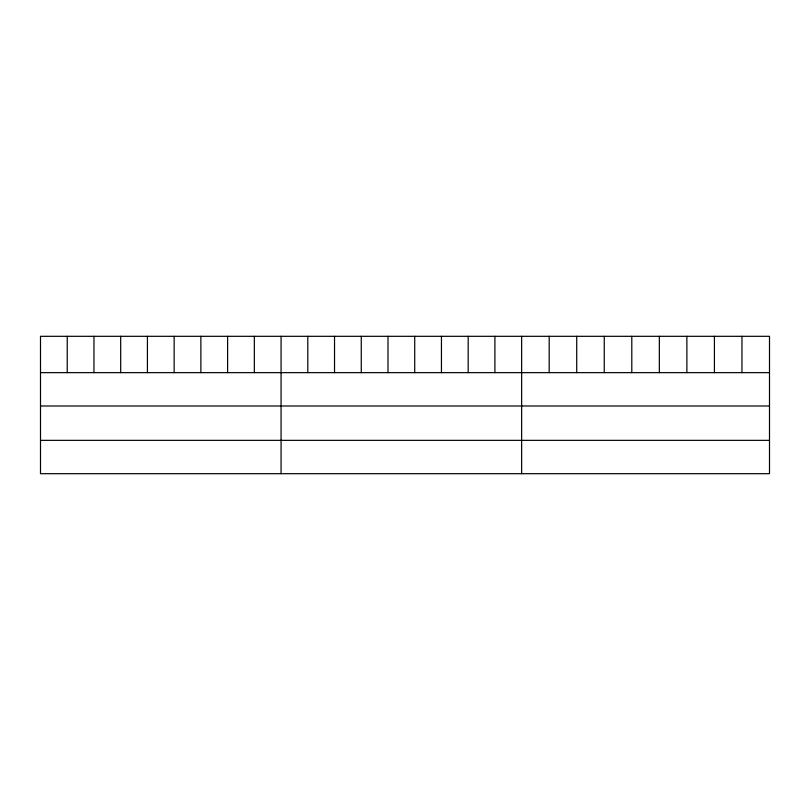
<?xml version="1.0" encoding="UTF-8"?>
<svg xmlns="http://www.w3.org/2000/svg" width="810" height="810" viewBox="0 0 810 810"><rect width="100%" height="100%" fill="white"/><g stroke="black" fill="none" stroke-linecap="round" stroke-linejoin="round"><path stroke-width="1.21" d="M769.5 372.651L769.5 473.688L40.5 473.688L40.5 336.312L769.5 336.312L769.5 372.651L40.5 372.651M40.5 405.992L769.5 405.992M40.5 440.346L769.5 440.346M741.96 336.312L741.96 372.651M714.42 336.312L714.42 372.651M686.88 336.312L686.88 372.651M659.34 336.312L659.34 372.651M631.8 336.312L631.8 372.651M604.26 336.312L604.26 372.651M576.72 336.312L576.72 372.651M549.18 336.312L549.18 372.651M521.64 336.312L521.64 473.688M494.91 336.312L494.91 372.651M468.18 336.312L468.18 372.651M441.45 336.312L441.45 372.651M414.72 336.312L414.72 372.651M387.99 336.312L387.99 372.651M361.26 336.312L361.26 372.651M334.53 336.312L334.53 372.651M307.8 336.312L307.8 372.651M281.07 336.312L281.07 473.688M254.34 336.312L254.34 372.651M227.61 336.312L227.61 372.651M200.88 336.312L200.88 372.651M174.15 336.312L174.15 372.651M147.42 336.312L147.42 372.651M120.69 336.312L120.69 372.651M93.96 336.312L93.96 372.651M67.23 336.312L67.23 372.651"/></g></svg>
